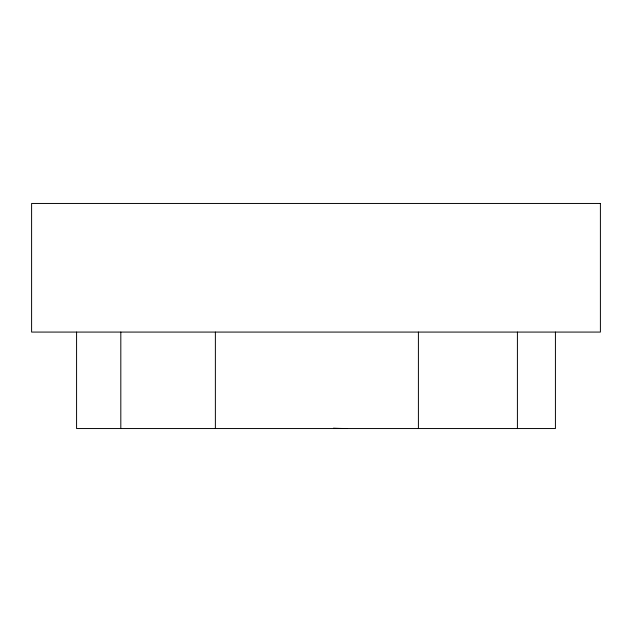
<?xml version="1.0" encoding="UTF-8"?>
<svg xmlns="http://www.w3.org/2000/svg" width="632" height="632" viewBox="0 0 632 632"><rect width="100%" height="100%" fill="white"/><g stroke="black" fill="none" stroke-linecap="round" stroke-linejoin="round"><path stroke-width="0.95" d="M555.425 332.077L555.425 428.543L76.575 428.543L76.575 332.077M517.411 332.077L517.411 428.543M418.408 332.077L418.408 428.543M215.378 332.077L215.378 428.543M120.815 332.077L120.815 428.543M347.205 428.528A44.414 3.555 4.6 0 1 333.443 428.18M600.4 203.457L31.6 203.457L31.6 332.077L600.4 332.077L600.4 203.457"/></g></svg>
